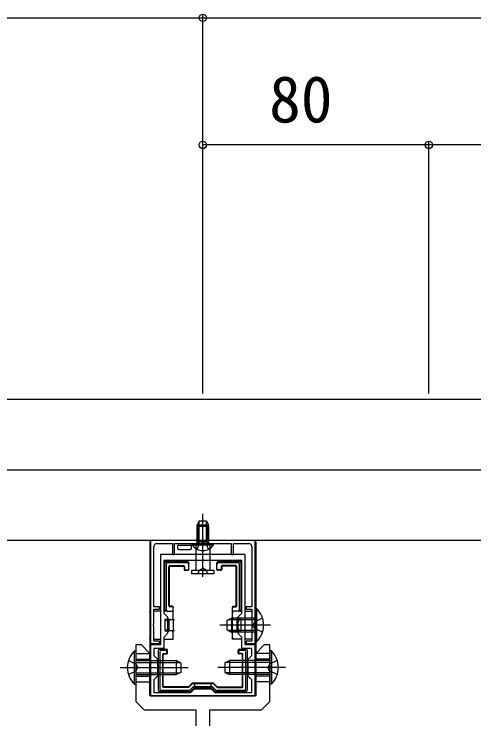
# Model space of a CAD drawing. Units: millimetres, scale not verified. Extents: x -1312 to 1312, y -1953 to 1941.
# Drawn here: x 248.5 to 411.2, y 1253.2 to 1502.7 of the extents above; entities that cross this region are included whole.
import ezdxf
from ezdxf.enums import TextEntityAlignment as Align

# ---------------------------------------------------------------- set-up
doc = ezdxf.new("R2010")
doc.units = ezdxf.units.MM
doc.header["$LTSCALE"] = 10
for name, color, linetype in [('0-3_YKK_11', 7, 'Continuous'), ('0-4_YKK_12', 2, 'Continuous'), ('0-5_YKK_13', 4, 'Continuous'), ('0-6_YKK_D', 6, 'Continuous')]:
    doc.layers.add(name, color=color, linetype=linetype)
doc.styles.add('ＭＳ ゴシック', font='')
doc.styles.get('ＭＳ ゴシック').set_extended_font_data('MS Gothic')

msp = doc.modelspace()

# ---------------------------------------------------------------- linework, layer by layer
at = {"layer": '0-3_YKK_11'}
for points in [[(333.79, 1316.36), (296.79, 1316.36), (296.79, 1279.86), (299.99, 1279.86), (299.99, 1280.66), (297.99, 1280.66), (297.99, 1285.91), (297.87, 1286.09), (297.87, 1286.64), (297.99, 1286.82), (297.99, 1292.06), (299.99, 1292.06), (299.99, 1292.86), (297.99, 1292.86), (297.99, 1314.26)], [(298.99, 1315.26), (304.49, 1315.26), (304.49, 1311.36), (305.29, 1311.36), (305.29, 1315.26), (314.84, 1315.26), (315.02, 1315.38), (315.57, 1315.38), (315.75, 1315.26), (325.29, 1315.26), (325.29, 1311.36), (326.09, 1311.36), (326.09, 1315.26), (331.59, 1315.26)], [(332.59, 1314.26), (332.59, 1292.86), (330.59, 1292.86), (330.59, 1292.06), (332.59, 1292.06), (332.59, 1286.82), (332.71, 1286.64), (332.71, 1286.09), (332.59, 1285.91), (332.59, 1280.66), (330.59, 1280.66), (330.59, 1279.86), (333.79, 1279.86), (333.79, 1316.36)]]:
    msp.add_lwpolyline(points, dxfattribs=at)
for points in [[(296.79, 1261.36), (333.79, 1261.36), (333.79, 1279.36), (330.29, 1279.36), (330.29, 1311.36), (300.29, 1311.36), (300.29, 1279.36), (296.79, 1279.36)], [(329.09, 1309.26), (301.49, 1309.26), (301.49, 1290.66), (302.79, 1289.36), (302.79, 1283.36), (301.49, 1282.06), (301.49, 1278.16), (297.99, 1278.16), (297.99, 1275.66), (299.29, 1274.36), (299.29, 1268.36), (297.99, 1267.06), (297.99, 1262.56), (310.99, 1262.56), (312.29, 1263.86), (318.29, 1263.86), (319.59, 1262.56), (332.59, 1262.56), (332.59, 1267.06), (331.29, 1268.36), (331.29, 1274.36), (332.59, 1275.66), (332.59, 1278.16), (329.09, 1278.16), (329.09, 1282.06), (327.79, 1283.36), (327.79, 1289.36), (329.09, 1290.66)]]:
    msp.add_lwpolyline(points, close=True, dxfattribs=at)
for centre, start, end in [((298.99, 1314.26), 90, 180), ((331.59, 1314.26), 0, 90)]:
    msp.add_arc(centre, 1, start, end, dxfattribs=at)
at = {"layer": '0-4_YKK_12'}
for points in [[(835.29, 1316.36), (-199.71, 1316.36), (-199.71, 1366.36), (835.29, 1366.36)], [(835.29, 1316.36), (-174.71, 1316.36), (-174.71, 1341.36), (835.29, 1341.36)]]:
    msp.add_lwpolyline(points, close=True, dxfattribs=at)
at = {"layer": '0-5_YKK_13'}
for p, q in [((315.29, 1310.26), (315.29, 1325.76)), ((313.99, 1323.26), (313.29, 1321.86)), ((313.95, 1315.26), (313.95, 1323.17)), ((313.99, 1323.26), (316.59, 1323.26)), ((316.59, 1323.26), (317.29, 1321.86)), ((316.64, 1315.26), (316.64, 1323.17)), ((313.29, 1321.26), (313.29, 1316.06)), ((317.29, 1321.26), (313.29, 1321.26)), ((313.64, 1321.26), (313.64, 1316.06)), ((315.29, 1303.53), (315.29, 1321.87)), ((316.94, 1321.26), (316.94, 1316.06)), ((317.29, 1315.26), (317.29, 1321.86)), ((317.29, 1321.26), (317.29, 1316.06)), ((296.49, 1315.77), (296.49, 1291.36)), ((333.49, 1316.36), (297.09, 1316.36)), ((311.54, 1314.76), (311.54, 1315.26)), ((311.54, 1315.26), (319.04, 1315.26)), ((312.79, 1315.26), (312.79, 1305.76)), ((317.79, 1315.26), (312.79, 1315.26)), ((313.29, 1316.06), (317.29, 1316.06)), ((317.79, 1315.26), (317.79, 1305.76)), ((334.09, 1315.77), (334.09, 1291.36)), ((306.29, 1314.16), (306.29, 1313.66)), ((306.79, 1314.66), (306.86, 1314.66)), ((306.79, 1313.16), (310.79, 1313.16)), ((306.86, 1314.66), (310.73, 1314.66)), ((310.73, 1314.66), (310.79, 1314.66)), ((311.29, 1313.66), (311.29, 1314.16)), ((301.79, 1300.16), (301.79, 1308.46)), ((302.29, 1307.97), (302.29, 1291.86)), ((309.79, 1308.46), (302.79, 1308.46)), ((303.59, 1307.46), (308.49, 1307.46)), ((310.29, 1308.46), (310.29, 1307.96)), ((310.29, 1306.26), (310.29, 1307.96)), ((320.29, 1307.96), (320.29, 1308.46)), ((320.29, 1306.26), (320.29, 1307.96)), ((320.79, 1308.96), (327.79, 1308.96)), ((327.8, 1308.46), (320.79, 1308.46)), ((326.99, 1307.46), (322.09, 1307.46)), ((327.79, 1308.96), (328.29, 1308.96)), ((328.29, 1291.86), (328.29, 1307.97)), ((303.29, 1293.16), (303.29, 1307.16)), ((303.47, 1293.34), (303.47, 1306.99)), ((303.77, 1307.29), (308.32, 1307.29)), ((308.62, 1306.99), (308.62, 1306.09)), ((308.79, 1307.16), (308.79, 1306.26)), ((308.92, 1305.79), (309.99, 1305.79)), ((309.09, 1305.96), (309.99, 1305.96)), ((310.29, 1306.26), (310.29, 1306.09)), ((319.29, 1305.76), (311.29, 1305.76)), ((311.29, 1305.76), (311.29, 1304.56)), ((313.49, 1304.56), (314.15, 1305.89)), ((314.15, 1305.89), (315.29, 1306.5)), ((316.44, 1305.89), (315.29, 1306.5)), ((317.09, 1304.56), (316.44, 1305.89)), ((319.29, 1304.56), (319.29, 1305.76)), ((320.29, 1306.09), (320.29, 1306.26)), ((321.49, 1305.96), (320.59, 1305.96)), ((321.67, 1305.79), (320.59, 1305.79)), ((321.79, 1307.16), (321.79, 1306.26)), ((321.97, 1306.99), (321.97, 1306.09)), ((326.82, 1307.29), (322.27, 1307.29)), ((327.12, 1293.34), (327.12, 1306.99)), ((327.29, 1293.16), (327.29, 1307.16)), ((319.29, 1304.56), (311.29, 1304.56)), ((301.79, 1291.86), (301.79, 1300.16)), ((304.49, 1292.86), (303.59, 1292.86)), ((304.49, 1293.04), (303.77, 1293.04)), ((304.79, 1292.74), (304.79, 1292.56)), ((304.79, 1291.36), (304.79, 1292.56)), ((325.79, 1292.56), (325.79, 1292.74)), ((325.79, 1291.36), (325.79, 1292.56)), ((326.09, 1293.04), (326.82, 1293.04)), ((326.09, 1292.86), (326.99, 1292.86)), ((296.79, 1291.36), (296.49, 1291.36)), ((296.54, 1291.21), (296.49, 1291.36)), ((296.55, 1290.92), (296.55, 1281.81)), ((300.29, 1291.36), (297.99, 1291.36)), ((302.29, 1291.36), (301.49, 1291.36)), ((302.8, 1291.36), (302.29, 1291.36)), ((302.8, 1291.36), (304.79, 1291.36)), ((304.79, 1288.36), (304.79, 1291.36)), ((327.79, 1291.36), (325.79, 1291.36)), ((325.79, 1288.36), (325.79, 1291.36)), ((328.29, 1291.36), (327.79, 1291.36)), ((328.29, 1291.36), (329.09, 1291.36)), ((330.29, 1291.36), (332.59, 1291.36)), ((334.3, 1292.26), (333.79, 1292.26)), ((333.79, 1292.26), (333.79, 1280.46)), ((333.79, 1291.36), (334.09, 1291.36)), ((334.03, 1290.92), (334.03, 1281.81)), ((334.05, 1291.21), (334.09, 1291.36)), ((303.29, 1288.36), (301.79, 1288.36)), ((301.79, 1288.36), (301.79, 1284.36)), ((303.29, 1288.36), (303.29, 1284.36)), ((304.79, 1288.36), (305.29, 1288.36)), ((323.79, 1288.06), (325.49, 1288.86)), ((323.79, 1288.06), (323.79, 1284.66)), ((333.79, 1288.21), (324.1, 1288.21)), ((325.29, 1288.36), (325.79, 1288.36)), ((325.79, 1288.36), (327.29, 1288.36)), ((325.79, 1286.36), (325.79, 1288.36)), ((328.79, 1288.36), (327.29, 1288.36)), ((327.29, 1288.36), (327.29, 1284.36)), ((328.79, 1288.36), (328.79, 1284.36)), ((339.29, 1286.36), (321.29, 1286.36)), ((301.79, 1284.36), (303.29, 1284.36)), ((305.29, 1284.36), (304.79, 1284.36)), ((323.79, 1284.66), (325.49, 1283.86)), ((333.79, 1284.52), (324.1, 1284.52)), ((325.79, 1284.36), (325.29, 1284.36)), ((333.79, 1283.86), (325.49, 1283.86)), ((325.79, 1281.36), (325.79, 1284.36)), ((327.29, 1284.36), (328.79, 1284.36)), ((296.49, 1281.36), (296.54, 1281.52)), ((296.49, 1281.36), (296.49, 1276.38)), ((296.49, 1281.36), (296.79, 1281.36)), ((297.99, 1281.36), (300.29, 1281.36)), ((329.09, 1281.36), (325.79, 1281.36)), ((332.59, 1281.36), (330.29, 1281.36)), ((334.09, 1281.36), (333.79, 1281.36)), ((334.09, 1281.36), (334.05, 1281.52)), ((334.09, 1281.36), (334.09, 1276.38)), ((302.29, 1277.36), (300.59, 1277.36)), ((302.32, 1277.86), (302.47, 1277.86)), ((302.77, 1276.49), (302.77, 1277.56)), ((327.82, 1276.49), (327.82, 1277.56)), ((328.12, 1277.86), (328.27, 1277.86)), ((328.27, 1277.86), (330.49, 1277.86)), ((328.27, 1277.86), (328.27, 1277.86)), ((330, 1277.36), (328.29, 1277.36)), ((330.99, 1277.36), (330.99, 1271.36)), ((291.03, 1277.26), (291.54, 1277.26)), ((291.54, 1277.26), (291.54, 1265.46)), ((291.54, 1276.36), (296.5, 1276.36)), ((300.09, 1276.87), (300.09, 1263.86)), ((301.09, 1264.66), (301.09, 1276.06)), ((301.27, 1264.84), (301.27, 1275.89)), ((301.39, 1276.36), (302.29, 1276.36)), ((301.57, 1276.19), (302.47, 1276.19)), ((302.59, 1276.66), (302.59, 1277.06)), ((327.99, 1276.66), (327.99, 1277.06)), ((329.02, 1276.19), (328.12, 1276.19)), ((329.19, 1276.36), (328.29, 1276.36)), ((329.32, 1264.84), (329.32, 1275.89)), ((329.49, 1264.66), (329.49, 1276.06)), ((330.49, 1263.86), (330.49, 1276.87)), ((339.04, 1276.36), (334.09, 1276.36)), ((339.55, 1277.26), (339.04, 1277.26)), ((339.04, 1277.26), (339.04, 1265.46)), ((291.54, 1274.36), (296.54, 1274.36)), ((291.54, 1273.21), (307.23, 1273.21)), ((307.54, 1273.06), (305.84, 1273.86)), ((307.54, 1273.06), (307.54, 1269.66)), ((323.04, 1273.06), (324.74, 1273.86)), ((323.04, 1273.06), (323.04, 1269.66)), ((339.04, 1273.21), (323.35, 1273.21)), ((339.04, 1274.36), (334.04, 1274.36)), ((286.04, 1271.36), (310.04, 1271.36)), ((344.54, 1271.36), (320.54, 1271.36)), ((330.99, 1271.36), (330.99, 1263.36)), ((291.54, 1269.52), (307.23, 1269.52)), ((291.54, 1268.86), (305.84, 1268.86)), ((291.54, 1268.36), (296.54, 1268.36)), ((307.54, 1269.66), (305.84, 1268.86)), ((323.04, 1269.66), (324.74, 1268.86)), ((339.04, 1269.52), (323.35, 1269.52)), ((339.04, 1268.86), (324.74, 1268.86)), ((339.04, 1268.36), (334.04, 1268.36)), ((291.54, 1266.36), (296.54, 1266.36)), ((311.41, 1265.75), (310.29, 1264.63)), ((311.48, 1265.58), (310.36, 1264.45)), ((318.96, 1265.84), (311.62, 1265.84)), ((318.89, 1265.66), (311.7, 1265.66)), ((312.29, 1265.75), (312.29, 1264.16)), ((318.29, 1264.16), (318.29, 1265.75)), ((319.1, 1265.58), (320.23, 1264.45)), ((319.18, 1265.75), (320.3, 1264.63)), ((339.04, 1266.36), (334.04, 1266.36)), ((300.59, 1262.86), (300.09, 1262.86)), ((300.59, 1263.36), (310.48, 1263.36)), ((310.69, 1262.86), (300.59, 1262.86)), ((310.15, 1264.36), (301.39, 1264.36)), ((310.08, 1264.54), (301.57, 1264.54)), ((310.83, 1263.51), (311.99, 1264.66)), ((312.19, 1264.16), (311.04, 1263.01)), ((320.1, 1263.36), (330, 1263.36)), ((320.44, 1264.36), (329.19, 1264.36)), ((320.51, 1264.54), (329.02, 1264.54))]:
    msp.add_line(p, q, dxfattribs=at)
for points in [[(313.29, 1315.26), (313.29, 1321.86), (317.29, 1321.86)], [(311.54, 1314.76), (319.04, 1314.76), (319.04, 1315.26)], [(313.24, 1313.26), (314.15, 1315.11), (315.29, 1315.72)], [(317.34, 1313.26), (316.44, 1315.11), (315.29, 1315.72)], [(302.29, 1308.96), (302.79, 1308.96), (309.79, 1308.96)], [(328.79, 1308.46), (328.79, 1300.16), (328.79, 1291.86)], [(304.79, 1291.21), (304.77, 1291.2), (304.74, 1291.17), (304.71, 1291.13), (304.66, 1291.09), (304.61, 1291.03), (304.55, 1290.98), (304.49, 1290.92)], [(326.09, 1290.92), (326.04, 1290.98), (325.98, 1291.03), (325.93, 1291.09), (325.88, 1291.13), (325.84, 1291.17), (325.82, 1291.2), (325.8, 1291.21)], [(334.3, 1292.26), (334.3, 1280.46), (333.79, 1280.46)], [(303.29, 1288.36), (303.29, 1288.37), (303.28, 1288.38), (303.25, 1288.4), (303.22, 1288.43), (303.19, 1288.47), (303.14, 1288.51), (303.1, 1288.56), (303.05, 1288.61), (302.99, 1288.66)], [(303.29, 1288.36), (304.79, 1288.36), (304.79, 1286.36)], [(304.79, 1288.36), (304.79, 1288.37), (304.78, 1288.38), (304.75, 1288.4), (304.72, 1288.43), (304.69, 1288.47), (304.64, 1288.51), (304.6, 1288.56), (304.55, 1288.61), (304.49, 1288.66)], [(333.79, 1288.86), (325.49, 1288.86), (325.49, 1283.86)], [(326.09, 1288.66), (326.03, 1288.61), (325.98, 1288.55), (325.93, 1288.5), (325.88, 1288.45), (325.84, 1288.42), (325.82, 1288.39), (325.8, 1288.37), (325.79, 1288.36)], [(327.29, 1288.36), (327.3, 1288.37), (327.31, 1288.38), (327.33, 1288.4), (327.36, 1288.43), (327.4, 1288.47), (327.44, 1288.51), (327.49, 1288.56), (327.54, 1288.61), (327.59, 1288.66)], [(336.4, 1288.86), (333.63, 1287.51), (333.02, 1286.36)], [(304.79, 1286.36), (304.79, 1284.36), (303.29, 1284.36)], [(327.29, 1284.36), (325.79, 1284.36), (325.79, 1286.36)], [(336.4, 1283.86), (333.63, 1285.22), (333.02, 1286.36)], [(301.49, 1281.36), (304.79, 1281.36), (304.79, 1284.36)], [(303.29, 1284.36), (303.29, 1284.36), (303.28, 1284.35), (303.25, 1284.32), (303.22, 1284.29), (303.19, 1284.26), (303.14, 1284.21), (303.1, 1284.17), (303.05, 1284.12), (302.99, 1284.06)], [(304.79, 1284.36), (304.79, 1284.36), (304.78, 1284.35), (304.75, 1284.32), (304.72, 1284.29), (304.69, 1284.26), (304.64, 1284.21), (304.6, 1284.17), (304.55, 1284.12), (304.49, 1284.06)], [(325.79, 1284.36), (325.8, 1284.36), (325.82, 1284.34), (325.84, 1284.31), (325.88, 1284.28), (325.93, 1284.23), (325.98, 1284.18), (326.03, 1284.12), (326.09, 1284.06)], [(327.29, 1284.36), (327.3, 1284.36), (327.32, 1284.34), (327.34, 1284.31), (327.38, 1284.28), (327.43, 1284.23), (327.48, 1284.18), (327.53, 1284.12), (327.59, 1284.06)], [(304.79, 1281.52), (304.77, 1281.53), (304.74, 1281.56), (304.71, 1281.6), (304.66, 1281.64), (304.61, 1281.7), (304.55, 1281.75), (304.49, 1281.81)], [(325.8, 1281.52), (325.82, 1281.53), (325.84, 1281.56), (325.88, 1281.6), (325.93, 1281.64), (325.98, 1281.7), (326.04, 1281.75), (326.09, 1281.81)], [(317.79, 1181.36), (317.79, 1256.36), (336.04, 1256.36), (339.04, 1259.36), (339.04, 1279.36), (337.04, 1279.36), (334.04, 1276.36), (334.04, 1261.36), (296.54, 1261.36), (296.54, 1276.36), (293.54, 1279.36), (291.54, 1279.36), (291.54, 1259.36), (294.54, 1256.36), (312.79, 1256.36), (312.79, 1181.36)], [(299.59, 1263.36), (299.59, 1271.36), (299.59, 1277.36)], [(300.09, 1277.86), (302.32, 1277.86), (302.32, 1277.86)], [(291.03, 1277.26), (291.03, 1265.46), (291.54, 1265.46)], [(339.55, 1277.26), (339.55, 1265.46), (339.04, 1265.46)], [(288.93, 1273.86), (291.71, 1272.51), (292.32, 1271.36)], [(291.54, 1273.86), (305.84, 1273.86), (305.84, 1268.86)], [(339.04, 1273.86), (324.74, 1273.86), (324.74, 1268.86)], [(341.65, 1273.86), (338.88, 1272.51), (338.27, 1271.36)], [(288.93, 1268.86), (291.71, 1270.22), (292.32, 1271.36)], [(341.65, 1268.86), (338.88, 1270.22), (338.27, 1271.36)], [(319.55, 1263.01), (318.39, 1264.16), (312.19, 1264.16), (311.99, 1264.66), (318.6, 1264.66)], [(318.39, 1264.16), (318.6, 1264.66), (319.76, 1263.51)], [(330.49, 1262.86), (329.99, 1262.86), (319.9, 1262.86)]]:
    msp.add_lwpolyline(points, dxfattribs=at)
for centre, radius, start, end in [((312.72, 1316.3), 1.04, 274.3092, 301.0989), ((313.04, 1315.75), 0.4, 301.4009, 51.3178), ((312.71, 1316.21), 0.95, 316.5056, 350.9198), ((317.88, 1316.21), 0.95, 189.0802, 223.4944), ((317.54, 1315.75), 0.4, 128.6822, 238.5991), ((317.87, 1316.3), 1.04, 238.9011, 265.6908), ((315.29, 1317.29), 4.53, 214.0667, 325.9333), ((302.29, 1308.46), 0.5, 90.7744, 179.2256), ((302.29, 1308.46), 0.5, 179.2256, 180), ((302.29, 1308.46), 0.5, 90, 90.7744), ((302.79, 1308.96), 0.4, 0, 180), ((309.79, 1308.46), 0.5, 0, 90), ((320.79, 1308.46), 0.5, 90, 180), ((327.79, 1308.96), 0.4, 0, 180), ((328.29, 1308.46), 0.5, 89.2256, 90), ((328.29, 1308.46), 0.5, 0.7744, 89.2256), ((328.29, 1308.46), 0.5, 0, 0.7744), ((301.79, 1300.16), 0.3, 90, 270), ((328.79, 1300.16), 0.3, 270, 90), ((302.29, 1291.86), 0.5, 180, 270), ((328.29, 1291.86), 0.5, 270, 0), ((328.56, 1286.36), 8.23, 314.2189, 45.7811), ((300.09, 1277.36), 0.5, 90.7744, 179.2256), ((300.09, 1277.36), 0.5, 179.2256, 180), ((300.09, 1277.36), 0.5, 90, 90.7744), ((330.49, 1277.36), 0.5, 89.2256, 90), ((330.49, 1277.36), 0.5, 0.7744, 89.2256), ((330.49, 1277.36), 0.5, 0, 0.7744), ((296.78, 1271.36), 8.23, 134.2189, 225.7811), ((333.81, 1271.36), 8.23, 314.2189, 45.7811), ((299.59, 1271.36), 0.3, 90, 270), ((330.99, 1271.36), 0.3, 270, 90), ((300.09, 1263.36), 0.5, 180, 180.7744), ((300.09, 1263.36), 0.5, 180.7744, 269.2256), ((300.09, 1263.36), 0.5, 269.2256, 270), ((300.59, 1262.86), 0.4, 180, 0), ((310.69, 1263.36), 0.5, 270.3225, 314.6775), ((310.69, 1263.36), 0.5, 270, 270.3225), ((310.69, 1263.36), 0.5, 314.6775, 315), ((319.9, 1263.36), 0.5, 225, 225.3225), ((319.9, 1263.36), 0.5, 225.3225, 269.6775), ((319.9, 1263.36), 0.5, 269.6775, 270), ((329.99, 1262.86), 0.4, 180, 0), ((330.49, 1263.36), 0.5, 270, 270.7744), ((330.49, 1263.36), 0.5, 270.7744, 359.2256), ((330.49, 1263.36), 0.5, 359.2256, 0)]:
    msp.add_arc(centre, radius, start, end, dxfattribs=at)
for centre, major_axis, ratio, start_param, end_param in [((297.09, 1315.76), (-0.426, 0.426), 0.99628, 5.499651, 7.06672), ((333.49, 1315.76), (0.426, 0.426), 0.99628, 5.499651, 7.06672), ((306.79, 1314.16), (0.5, 0), 0.999962, 1.570796, 3.141593), ((306.79, 1313.66), (-0.354, -0.354), 0.999924, 5.497825, 7.068545), ((310.79, 1314.16), (-0.5, 0), 0.999962, 3.141593, 4.712389), ((310.79, 1313.66), (0.354, -0.354), 0.999924, 5.497825, 7.068545), ((302.8, 1307.96), (0.363, -0.363), 0.973329, 2.36971, 3.913476), ((303.59, 1307.16), (-0.212, 0.212), 0.999924, 5.497825, 7.068545), ((308.49, 1307.16), (0.212, 0.212), 0.999924, 5.497825, 7.068545), ((309.79, 1307.96), (0, 0.507), 0.986394, 4.712389, 6.283185), ((320.79, 1307.96), (0, -0.507), 0.986394, 3.141593, 4.712389), ((322.09, 1307.16), (-0.212, 0.212), 0.999924, 5.497825, 7.068545), ((326.99, 1307.16), (0.212, 0.212), 0.999924, 5.497825, 7.068545), ((327.79, 1307.96), (0.363, 0.363), 0.973329, 5.511302, 7.055068), ((303.77, 1306.99), (-0.212, 0.212), 0.999924, 5.497825, 7.068545), ((308.32, 1306.99), (0.212, 0.212), 0.999924, 5.497825, 7.068545), ((308.92, 1306.09), (-0.212, -0.212), 0.999924, 5.497825, 7.068545), ((309.09, 1306.26), (-0.212, -0.212), 0.999924, 5.497825, 7.068545), ((309.99, 1306.26), (0, 0.3), 0.999962, 3.141593, 4.712389), ((309.99, 1306.09), (0, 0.3), 0.999962, 3.141593, 4.712389), ((320.59, 1306.26), (0, -0.3), 0.999962, 4.712389, 6.283185), ((320.59, 1306.09), (0, -0.3), 0.999962, 4.712389, 6.283185), ((321.49, 1306.26), (0.212, -0.212), 0.999924, 5.497825, 7.068545), ((321.67, 1306.09), (0.212, -0.212), 0.999924, 5.497825, 7.068545), ((322.27, 1306.99), (-0.212, 0.212), 0.999924, 5.497825, 7.068545), ((326.82, 1306.99), (0.212, 0.212), 0.999924, 5.497825, 7.068545), ((303.59, 1293.16), (-0.212, -0.212), 0.999924, 5.497825, 7.068545), ((303.77, 1293.34), (-0.212, -0.212), 0.999924, 5.497825, 7.068545), ((304.49, 1292.74), (0, -0.3), 0.999962, 1.570796, 3.141593), ((304.49, 1292.56), (0, -0.3), 0.999962, 1.570796, 3.141593), ((326.09, 1292.74), (0, 0.3), 0.999962, 6.283185, 7.853982), ((326.09, 1292.56), (0, 0.3), 0.999962, 6.283185, 7.853982), ((326.82, 1293.34), (0.212, -0.212), 0.999924, 5.497825, 7.068545), ((326.99, 1293.16), (0.212, -0.212), 0.999924, 5.497825, 7.068545), ((296.54, 1290.92), (0, 0.3), 0.061163, 4.712389, 6.08579), ((302.8, 1291.86), (0.507, 0), 0.986394, 3.141593, 4.712389), ((304.49, 1291.22), (0.3, 0), 0.2, 6.08579, 6.283185), ((326.09, 1291.22), (0.3, 0), 0.2, 3.141593, 3.338988), ((327.79, 1291.86), (0.507, 0), 0.986394, 4.712389, 6.283185), ((334.05, 1290.92), (0, 0.3), 0.061163, 0.197396, 1.570796), ((301.79, 1286.36), (0, 2), 0.700208, 3.141593, 6.283185), ((328.79, 1286.36), (0, 2), 0.700208, 6.283185, 9.424778), ((296.54, 1281.81), (0, 0.3), 0.061163, 3.338988, 4.712389), ((304.49, 1281.5), (0.3, 0), 0.2, 6.283185, 6.480581), ((326.09, 1281.5), (0.3, 0), 0.2, 2.944197, 3.141593), ((334.05, 1281.81), (0, 0.3), 0.061163, 1.570796, 2.944197), ((300.6, 1276.86), (0.363, -0.363), 0.973329, 2.36971, 3.913476), ((302.29, 1277.06), (0.016, 0.304), 0.986357, 4.765425, 6.334786), ((302.32, 1277.56), (-0.207, 0.218), 0.999277, 3.953509, 5.52287), ((302.47, 1277.56), (-0.3, 0), 0.999962, 3.141593, 4.712389), ((328.12, 1277.56), (-0.3, 0), 0.999962, 4.712389, 6.283185), ((328.27, 1277.56), (0.207, 0.218), 0.999277, 0.760315, 2.329677), ((328.29, 1277.06), (-0.016, 0.304), 0.986357, 6.231584, 7.800946), ((329.99, 1276.86), (-0.363, -0.363), 0.973329, 2.36971, 3.913476), ((301.39, 1276.06), (-0.212, 0.212), 0.999924, 5.497825, 7.068545), ((301.57, 1275.89), (-0.212, 0.212), 0.999924, 5.497825, 7.068545), ((302.29, 1276.66), (0.212, -0.212), 0.999924, 5.497825, 7.068545), ((302.47, 1276.49), (0.212, -0.212), 0.999924, 5.497825, 7.068545), ((328.12, 1276.49), (-0.212, -0.212), 0.999924, 5.497825, 7.068545), ((328.29, 1276.66), (-0.212, -0.212), 0.999924, 5.497825, 7.068545), ((329.02, 1275.89), (0.212, 0.212), 0.999924, 5.497825, 7.068545), ((329.19, 1276.06), (0.212, 0.212), 0.999924, 5.497825, 7.068545), ((311.62, 1265.54), (-0.115, 0.277), 0.999955, 5.890502, 6.675869), ((311.7, 1265.36), (-0.115, 0.277), 0.999955, 5.890502, 6.675869), ((318.89, 1265.36), (0.115, 0.277), 0.999955, 5.890502, 6.675869), ((318.96, 1265.54), (0.115, 0.277), 0.999955, 5.890502, 6.675869), ((300.6, 1263.87), (0.363, 0.363), 0.973329, 2.36971, 3.913476), ((301.39, 1264.66), (-0.212, -0.212), 0.999924, 5.497825, 7.068545), ((301.57, 1264.84), (-0.212, -0.212), 0.999924, 5.497825, 7.068545), ((310.08, 1264.84), (0.115, -0.277), 0.999955, 5.890502, 6.675869), ((310.15, 1264.66), (0.115, -0.277), 0.999955, 5.890502, 6.675869), ((310.48, 1263.87), (-0.194, 0.469), 0.984115, 2.754523, 3.528662), ((320.11, 1263.87), (0.194, 0.469), 0.984115, 2.754523, 3.528662), ((320.44, 1264.66), (-0.115, -0.277), 0.999955, 5.890502, 6.675869), ((320.51, 1264.84), (-0.115, -0.277), 0.999955, 5.890502, 6.675869), ((329.02, 1264.84), (0.212, -0.212), 0.999924, 5.497825, 7.068545), ((329.19, 1264.66), (0.212, -0.212), 0.999924, 5.497825, 7.068545), ((329.99, 1263.87), (-0.363, 0.363), 0.973329, 2.36971, 3.913476)]:
    msp.add_ellipse(centre, major_axis=major_axis, ratio=ratio, start_param=start_param, end_param=end_param, dxfattribs=at)
msp.add_ellipse((315.29, 1265.75), major_axis=(3, 0), ratio=0.008727, dxfattribs=at)
at = {"layer": '0-6_YKK_D'}
for p, q in [((315.29, 1368.36), (315.29, 1502.36)), ((315.29, 1368.36), (315.29, 1502.36)), ((15.29, 1501.36), (315.29, 1501.36)), ((315.29, 1501.36), (665.29, 1501.36)), ((315.29, 1368.36), (315.29, 1457.36)), ((395.29, 1368.36), (395.29, 1457.36)), ((395.29, 1368.36), (395.29, 1457.36)), ((395.29, 1456.36), (315.29, 1456.36)), ((465.29, 1456.36), (395.29, 1456.36))]:
    msp.add_line(p, q, dxfattribs=at)
for centre in [(315.29, 1501.36), (315.29, 1501.36), (315.29, 1456.36), (395.29, 1456.36), (395.29, 1456.36)]:
    msp.add_circle(centre, 1.31, dxfattribs=at)

# ---------------------------------------------------------------- texts
at = {"layer": '0-6_YKK_D', "style": 'ＭＳ ゴシック'}
msp.add_text('80', height=16.5, dxfattribs=at).set_placement((338.74, 1459.36), align=Align.BOTTOM_LEFT)

doc.saveas('drawing.dxf')
